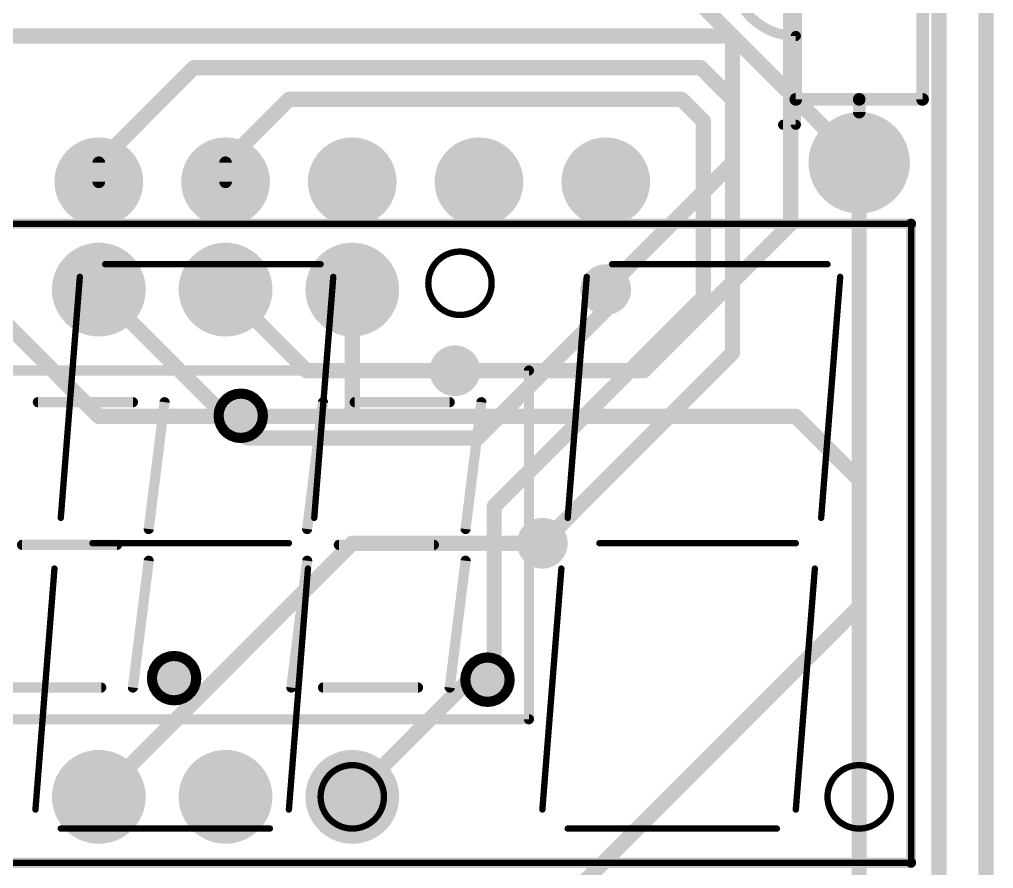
# Model space of a CAD drawing. Extents: x -6.3 to 44.5, y -10.2 to 43.3.
# Drawn here: x 23.81 to 43.33, y 15.07 to 32.08 of the extents above; entities that cross this region are included whole.
import ezdxf

# ---------------------------------------------------------------- set-up
doc = ezdxf.new("R2010")
doc.units = 0
for name, color, linetype in [('1', 12, 'CONTINUOUS'), ('16', 132, 'CONTINUOUS'), ('17', 110, 'CONTINUOUS'), ('18', 110, 'CONTINUOUS'), ('20', 53, 'CONTINUOUS'), ('21', 41, 'CONTINUOUS'), ('51', 53, 'CONTINUOUS')]:
    doc.layers.add(name, color=color, linetype=linetype)

# ---------------------------------------------------------------- blocks, each defined once
blk = doc.blocks.new('ROUNDP')
at = {"const_width": 0.5}
blk.add_lwpolyline([(0, -0.25, 1), (0, 0.25, 1), (0, -0.25)], format="xyb", dxfattribs=at)
blk = doc.blocks.new('ROUNDV')
at = {"const_width": 0.5}
blk.add_lwpolyline([(0, -0.25, 1), (0, 0.25, 1), (0, -0.25)], format="xyb", dxfattribs=at)

msp = doc.modelspace()

# ---------------------------------------------------------------- linework, layer by layer
at = {"layer": '1'}
for points, const_width in [([(22.86, 31.75), (38.1, 31.75)], 0.3048), ([(38.1, 31.75), (40.64, 29.21)], 0.3048), ([(25.4, 29.21), (27.305, 31.115)], 0.3048), ([(37.465, 31.115), (27.305, 31.115)], 0.3048), ([(38.1, 30.48), (37.465, 31.115)], 0.3048), ([(27.94, 29.21), (29.21, 30.48)], 0.3048), ([(37.084, 30.48), (29.21, 30.48)], 0.3048), ([(37.5158, 30.0482), (37.084, 30.48)], 0.3048), ([(38.1, 25.4), (38.1, 30.48)], 0.3048), ([(37.5158, 26.5176), (37.5158, 30.0482)], 0.3048), ([(25.4, 28.829), (25.4, 29.21)], 0.254), ([(27.94, 28.829), (27.94, 29.21)], 0.254), ([(40.64, 29.21), (40.64, 20.32)], 0.3048), ([(25.4, 26.67), (28.3718, 23.6982)], 0.3048), ([(29.5656, 25.0444), (27.94, 26.67)], 0.3048), ([(35.56, 26.2636), (35.56, 26.67)], 0.3048), ([(33.3248, 22.3266), (37.5158, 26.5176)], 0.3048), ([(32.9946, 23.6982), (35.56, 26.2636)], 0.3048), ([(34.29, 21.59), (38.1, 25.4)], 0.3048), ([(29.5656, 25.0444), (32.5374, 25.0444)], 0.3048), ([(28.3718, 23.6982), (32.9946, 23.6982)], 0.3048), ([(33.3248, 19.3548), (33.3248, 22.3266)], 0.3048), ([(40.64, 20.32), (32.09, 11.77)], 0.3048), ([(30.48, 16.51), (33.3248, 19.3548)], 0.3048)]:
    msp.add_lwpolyline(points, dxfattribs=dict(at, const_width=const_width))
for points, const_width in [([(38.1539, 31.8039, 1), (38.0461, 31.6961)], 0.1524), ([(38.1, 31.6738, 1), (38.1, 31.8262)], 0.1524), ([(27.305, 31.1912, 1), (27.305, 31.0388)], 0.1524), ([(27.3589, 31.0611, 1), (27.2511, 31.1689)], 0.1524), ([(37.5189, 31.1689, 1), (37.4111, 31.0611)], 0.1524), ([(37.465, 31.0388, 1), (37.465, 31.1912)], 0.1524), ([(29.21, 30.5562, 1), (29.21, 30.4038)], 0.1524), ([(29.2639, 30.4261, 1), (29.1561, 30.5339)], 0.1524), ([(37.1379, 30.5339, 1), (37.0301, 30.4261)], 0.1524), ([(37.084, 30.4038, 1), (37.084, 30.5562)], 0.1524), ([(38.1762, 30.48, 1), (38.0238, 30.48)], 0.1524), ([(38.0461, 30.4261, 1), (38.1539, 30.5339)], 0.1524), ([(37.592, 30.0482, 1), (37.4396, 30.0482)], 0.1524), ([(37.4619, 29.9943, 1), (37.5697, 30.1021)], 0.1524), ([(25.3461, 29.2639, 1), (25.4539, 29.1561)], 0.1524), ([(25.4635, 29.21, 1), (25.3365, 29.21)], 0.127), ([(27.8861, 29.2639, 1), (27.9939, 29.1561)], 0.1524), ([(28.0035, 29.21, 1), (27.8765, 29.21)], 0.127), ([(40.7162, 29.21, 1), (40.5638, 29.21)], 0.1524), ([(40.5861, 29.1561, 1), (40.6939, 29.2639)], 0.1524), ([(25.3365, 28.829, 1), (25.4635, 28.829)], 0.127), ([(27.8765, 28.829, 1), (28.0035, 28.829)], 0.127), ([(25.4539, 26.7239, 1), (25.3461, 26.6161)], 0.1524), ([(27.9939, 26.7239, 1), (27.8861, 26.6161)], 0.1524), ([(35.6362, 26.67, 1), (35.4838, 26.67)], 0.1524), ([(37.4396, 26.5176, 1), (37.592, 26.5176)], 0.1524), ([(37.5697, 26.4637, 1), (37.4619, 26.5715)], 0.1524), ([(35.6139, 26.2097, 1), (35.5061, 26.3175)], 0.1524), ([(35.4838, 26.2636, 1), (35.6362, 26.2636)], 0.1524), ([(38.0238, 25.4, 1), (38.1762, 25.4)], 0.1524), ([(38.1539, 25.3461, 1), (38.0461, 25.4539)], 0.1524), ([(29.5656, 25.1206, 1), (29.5656, 24.9682)], 0.1524), ([(32.5374, 24.9682, 1), (32.5374, 25.1206)], 0.1524), ([(29.5117, 24.9905, 1), (29.6195, 25.0983)], 0.1524), ([(28.3718, 23.7744, 1), (28.3718, 23.622)], 0.1524), ([(28.3179, 23.6443, 1), (28.4257, 23.7521)], 0.1524), ([(32.9407, 23.7521, 1), (33.0485, 23.6443)], 0.1524), ([(32.9946, 23.622, 1), (32.9946, 23.7744)], 0.1524), ([(33.401, 22.3266, 1), (33.2486, 22.3266)], 0.1524), ([(33.2709, 22.3805, 1), (33.3787, 22.2727)], 0.1524), ([(34.2361, 21.6439, 1), (34.3439, 21.5361)], 0.1524), ([(40.5638, 20.32, 1), (40.7162, 20.32)], 0.1524), ([(40.6939, 20.2661, 1), (40.5861, 20.3739)], 0.1524), ([(33.2486, 19.3548, 1), (33.401, 19.3548)], 0.1524), ([(33.3787, 19.3009, 1), (33.2709, 19.4087)], 0.1524), ([(30.4261, 16.5639, 1), (30.5339, 16.4561)], 0.1524)]:
    msp.add_lwpolyline(points, format="xyb", dxfattribs=dict(at, const_width=const_width))
at = {"layer": '16', "const_width": 0.3048}
for points in [[(39.2684, 27.9908), (39.2684, 33.1216)], [(38.1, 31.75), (36.83, 33.02)], [(42.2402, 9.2602), (42.2402, 32.6898)], [(38.1, 29.21), (38.1, 31.75)], [(35.56, 26.67), (38.1, 29.21)], [(36.322, 25.0444), (39.2684, 27.9908)], [(25.4, 24.13), (22.86, 26.67)], [(30.48, 24.13), (30.48, 26.67)], [(32.5374, 25.0444), (36.322, 25.0444)], [(30.48, 24.13), (25.4, 24.13)], [(39.37, 24.13), (30.48, 24.13)], [(40.64, 22.86), (39.37, 24.13)], [(40.64, 12.66), (40.64, 22.86)], [(25.4, 16.51), (30.48, 21.59)], [(30.48, 21.59), (34.29, 21.59)]]:
    msp.add_lwpolyline(points, dxfattribs=at)
at = {"layer": '16', "const_width": 0.1524}
for points in [[(38.1762, 31.75, 1), (38.0238, 31.75)], [(38.0461, 31.6961, 1), (38.1539, 31.8039)], [(38.0238, 29.21, 1), (38.1762, 29.21)], [(38.1539, 29.1561, 1), (38.0461, 29.2639)], [(39.3223, 27.9369, 1), (39.2145, 28.0447)], [(39.1922, 27.9908, 1), (39.3446, 27.9908)], [(30.5562, 26.67, 1), (30.4038, 26.67)], [(35.5061, 26.7239, 1), (35.6139, 26.6161)], [(32.5374, 25.1206, 1), (32.5374, 24.9682)], [(36.322, 24.9682, 1), (36.322, 25.1206)], [(36.2681, 25.0983, 1), (36.3759, 24.9905)], [(25.4, 24.2062, 1), (25.4, 24.0538)], [(25.3461, 24.0761, 1), (25.4539, 24.1839)], [(30.48, 24.2062, 1), (30.48, 24.0538)], [(30.48, 24.0538, 1), (30.48, 24.2062)], [(39.4239, 24.1839, 1), (39.3161, 24.0761)], [(39.37, 24.0538, 1), (39.37, 24.2062)], [(30.4038, 24.13, 1), (30.5562, 24.13)], [(40.7162, 22.86, 1), (40.5638, 22.86)], [(40.5861, 22.8061, 1), (40.6939, 22.9139)], [(30.48, 21.6662, 1), (30.48, 21.5138)], [(30.5339, 21.5361, 1), (30.4261, 21.6439)], [(34.29, 21.5138, 1), (34.29, 21.6662)], [(25.3461, 16.5639, 1), (25.4539, 16.4561)]]:
    msp.add_lwpolyline(points, format="xyb", dxfattribs=at)
at = {"layer": '20', "const_width": 0.3048}
msp.add_lwpolyline([(43.18, 3.81), (43.18, 39.37)], dxfattribs=at)
at = {"layer": '21'}
for points, const_width in [([(39.37, 30.48), (39.37, 35.56)], 0.254), ([(41.91, 35.56), (41.91, 30.48)], 0.254), ([(39.37, 29.972), (39.37, 31.75)], 0.2032), ([(40.64, 30.48), (39.37, 30.48)], 0.254), ([(41.91, 30.48), (40.64, 30.48)], 0.254), ([(40.64, 30.48), (40.64, 30.226)], 0.254), ([(39.37, 29.972), (39.116, 29.972)], 0.2032), ([(1.5, 27.99), (41.68, 27.99)], 0.2032), ([(41.68, 27.99), (41.68, 15.19)], 0.2032), ([(9.2557, 25.0495), (34.0207, 25.0495)], 0.2032), ([(34.0207, 25.0495), (34.0207, 18.0645)], 0.2032), ([(28.0519, 24.5433), (27.9676, 24.4904)], 0.2032), ([(28.1459, 24.5762), (28.0519, 24.5433)], 0.2032), ([(28.2448, 24.5873), (28.1459, 24.5762)], 0.2032), ([(28.2439, 24.5872), (28.2457, 24.5872)], 0.2032), ([(28.3437, 24.5762), (28.2448, 24.5873)], 0.2032), ([(28.4377, 24.5433), (28.3437, 24.5762)], 0.2032), ([(28.522, 24.4904), (28.4377, 24.5433)], 0.2032), ([(26.0832, 24.4145), (24.1782, 24.4145)], 0.2032), ([(26.7182, 24.4145), (26.4007, 21.8745)], 0.2032), ([(27.8443, 24.3357), (27.8114, 24.2417)], 0.2032), ([(27.8972, 24.42), (27.8443, 24.3357)], 0.2032), ([(27.8747, 24.384), (28.615, 24.384)], 0.2032), ([(27.9676, 24.4904), (27.8972, 24.42)], 0.2032), ([(28.5924, 24.42), (28.522, 24.4904)], 0.2032), ([(28.6453, 24.3357), (28.5924, 24.42)], 0.2032), ([(28.6782, 24.2417), (28.6453, 24.3357)], 0.2032), ([(29.8932, 24.4145), (29.5757, 21.8745)], 0.2032), ([(32.4332, 24.4145), (30.5282, 24.4145)], 0.2032), ([(33.0682, 24.4145), (32.7507, 21.8745)], 0.2032), ([(27.8114, 24.2417), (27.8003, 24.1428)], 0.2032), ([(27.8003, 24.1428), (27.8114, 24.0439)], 0.2032), ([(27.8046, 24.1808), (28.685, 24.1808)], 0.2032), ([(28.6893, 24.1428), (28.6782, 24.2417)], 0.2032), ([(28.6782, 24.0439), (28.6893, 24.1428)], 0.2032), ([(27.8114, 24.0439), (27.8443, 23.9499)], 0.2032), ([(27.8346, 23.9776), (28.655, 23.9776)], 0.2032), ([(27.8443, 23.9499), (27.8973, 23.8657)], 0.2032), ([(28.5923, 23.8657), (28.6453, 23.9499)], 0.2032), ([(28.6453, 23.9499), (28.6782, 24.0439)], 0.2032), ([(27.8973, 23.8657), (27.9677, 23.7953)], 0.2032), ([(27.9677, 23.7953), (28.0519, 23.7423)], 0.2032), ([(28.0009, 23.7744), (28.4887, 23.7744)], 0.2032), ([(28.0519, 23.7423), (28.1459, 23.7094)], 0.2032), ([(28.3437, 23.7094), (28.4377, 23.7423)], 0.2032), ([(28.4377, 23.7423), (28.5219, 23.7953)], 0.2032), ([(28.5219, 23.7953), (28.5923, 23.8657)], 0.2032), ([(28.1459, 23.7094), (28.2448, 23.6983)], 0.2032), ([(28.2448, 23.6983), (28.3437, 23.7094)], 0.2032), ([(25.7657, 21.557), (23.8607, 21.557)], 0.2032), ([(32.1157, 21.557), (30.2107, 21.557)], 0.2032), ([(26.4007, 21.2395), (26.0832, 18.6995)], 0.2032), ([(29.5757, 21.2395), (29.2582, 18.6995)], 0.2032), ([(32.7507, 21.2395), (32.4332, 18.6995)], 0.2032), ([(26.6315, 19.2351), (26.5611, 19.1647)], 0.2032), ([(26.7158, 19.288), (26.6315, 19.2351)], 0.2032), ([(26.8098, 19.3209), (26.7158, 19.288)], 0.2032), ([(26.7615, 19.304), (27.0559, 19.304)], 0.2032), ([(26.9087, 19.332), (26.8098, 19.3209)], 0.2032), ([(27.0076, 19.3209), (26.9087, 19.332)], 0.2032), ([(27.1016, 19.288), (27.0076, 19.3209)], 0.2032), ([(27.1859, 19.2351), (27.1016, 19.288)], 0.2032), ([(27.2563, 19.1647), (27.1859, 19.2351)], 0.2032), ([(32.9972, 19.2575), (32.9129, 19.2046)], 0.2032), ([(33.0912, 19.2904), (32.9972, 19.2575)], 0.2032), ([(33.1901, 19.3015), (33.0912, 19.2904)], 0.2032), ([(33.289, 19.2904), (33.1901, 19.3015)], 0.2032), ([(33.383, 19.2575), (33.289, 19.2904)], 0.2032), ([(33.4673, 19.2046), (33.383, 19.2575)], 0.2032), ([(26.5082, 19.0804), (26.4753, 18.9864)], 0.2032), ([(26.5611, 19.1647), (26.5082, 19.0804)], 0.2032), ([(26.521, 19.1008), (27.2964, 19.1008)], 0.2032), ([(27.3092, 19.0804), (27.2563, 19.1647)], 0.2032), ([(27.3421, 18.9864), (27.3092, 19.0804)], 0.2032), ([(32.7896, 19.0499), (32.7567, 18.9559)], 0.2032), ([(32.8425, 19.1342), (32.7896, 19.0499)], 0.2032), ([(32.8216, 19.1008), (33.5586, 19.1008)], 0.2032), ([(32.9129, 19.2046), (32.8425, 19.1342)], 0.2032), ([(33.5377, 19.1342), (33.4673, 19.2046)], 0.2032), ([(33.5906, 19.0499), (33.5377, 19.1342)], 0.2032), ([(33.6235, 18.9559), (33.5906, 19.0499)], 0.2032), ([(26.4753, 18.9864), (26.4642, 18.8875)], 0.2032), ([(26.4642, 18.8875), (26.4753, 18.7886)], 0.2032), ([(26.4653, 18.8976), (27.3521, 18.8976)], 0.2032), ([(27.3532, 18.8875), (27.3421, 18.9864)], 0.2032), ([(27.3421, 18.7886), (27.3532, 18.8875)], 0.2032), ([(32.7567, 18.9559), (32.7456, 18.857)], 0.2032), ([(32.7456, 18.857), (32.7567, 18.7581)], 0.2032), ([(32.7502, 18.8976), (33.63, 18.8976)], 0.2032), ([(33.6346, 18.857), (33.6235, 18.9559)], 0.2032), ([(33.6235, 18.7581), (33.6346, 18.857)], 0.2032), ([(25.4482, 18.6995), (23.5432, 18.6995)], 0.2032), ([(26.4753, 18.7886), (26.5082, 18.6946)], 0.2032), ([(26.5082, 18.6946), (26.5612, 18.6104)], 0.2032), ([(26.5084, 18.6944), (27.309, 18.6944)], 0.2032), ([(27.2562, 18.6104), (27.3092, 18.6946)], 0.2032), ([(27.3092, 18.6946), (27.3421, 18.7886)], 0.2032), ([(31.7982, 18.6995), (29.8932, 18.6995)], 0.2032), ([(32.7567, 18.7581), (32.7896, 18.6641)], 0.2032), ([(32.779, 18.6944), (33.6012, 18.6944)], 0.2032), ([(32.7896, 18.6641), (32.8426, 18.5799)], 0.2032), ([(33.5376, 18.5799), (33.5906, 18.6641)], 0.2032), ([(33.5906, 18.6641), (33.6235, 18.7581)], 0.2032), ([(26.5612, 18.6104), (26.6316, 18.54)], 0.2032), ([(26.6316, 18.54), (26.7158, 18.487)], 0.2032), ([(26.7092, 18.4912), (27.1082, 18.4912)], 0.2032), ([(26.7158, 18.487), (26.8098, 18.4541)], 0.2032), ([(26.8098, 18.4541), (26.9087, 18.443)], 0.2032), ([(26.9087, 18.443), (27.0076, 18.4541)], 0.2032), ([(27.0076, 18.4541), (27.1016, 18.487)], 0.2032), ([(27.1016, 18.487), (27.1858, 18.54)], 0.2032), ([(27.1858, 18.54), (27.2562, 18.6104)], 0.2032), ([(32.8426, 18.5799), (32.913, 18.5095)], 0.2032), ([(32.913, 18.5095), (32.9972, 18.4565)], 0.2032), ([(32.942, 18.4912), (33.4382, 18.4912)], 0.2032), ([(32.9972, 18.4565), (33.0912, 18.4236)], 0.2032), ([(33.289, 18.4236), (33.383, 18.4565)], 0.2032), ([(33.383, 18.4565), (33.4672, 18.5095)], 0.2032), ([(33.4672, 18.5095), (33.5376, 18.5799)], 0.2032), ([(33.0912, 18.4236), (33.1901, 18.4125)], 0.2032), ([(33.1901, 18.4125), (33.289, 18.4236)], 0.2032), ([(34.0207, 18.0645), (9.2557, 18.0645)], 0.2032), ([(1.5, 15.19), (41.68, 15.19)], 0.2032)]:
    msp.add_lwpolyline(points, dxfattribs=dict(at, const_width=const_width))
for points, const_width in [([(39.37, 34.29, 1), (39.37, 31.75)], 0.2032), ([(39.4208, 31.75, 1), (39.3192, 31.75)], 0.1016), ([(39.37, 31.6992, 1), (39.37, 31.8008)], 0.1016), ([(39.37, 30.5435, 1), (39.37, 30.4165)], 0.127), ([(39.3065, 30.48, 1), (39.4335, 30.48)], 0.127), ([(40.64, 30.5435, 1), (40.64, 30.4165)], 0.127), ([(40.7035, 30.48, 1), (40.5765, 30.48)], 0.127), ([(40.64, 30.4165, 1), (40.64, 30.5435)], 0.127), ([(41.8465, 30.48, 1), (41.9735, 30.48)], 0.127), ([(41.91, 30.4165, 1), (41.91, 30.5435)], 0.127), ([(40.5765, 30.226, 1), (40.7035, 30.226)], 0.127), ([(39.116, 30.0228, 1), (39.116, 29.9212)], 0.1016), ([(39.37, 29.9212, 1), (39.37, 30.0228)], 0.1016), ([(39.3192, 29.972, 1), (39.4208, 29.972)], 0.1016), ([(41.7308, 27.99, 1), (41.6292, 27.99)], 0.1016), ([(41.68, 27.9392, 1), (41.68, 28.0408)], 0.1016), ([(34.0715, 25.0495, 1), (33.9699, 25.0495)], 0.1016), ([(34.0207, 24.9987, 1), (34.0207, 25.1003)], 0.1016), ([(28.0351, 24.5913, 1), (28.0687, 24.4954)], 0.1016), ([(28.0789, 24.5003, 1), (28.0249, 24.5863)], 0.1016), ([(28.1402, 24.6267, 1), (28.1516, 24.5257)], 0.1016), ([(28.1627, 24.5282, 1), (28.1291, 24.6241)], 0.1016), ([(28.2439, 24.638, 1), (28.2439, 24.5364)], 0.1016), ([(28.2505, 24.6378, 1), (28.2391, 24.5368)], 0.1016), ([(28.2505, 24.5368, 1), (28.2391, 24.6378)], 0.1016), ([(28.2457, 24.5364, 1), (28.2457, 24.638)], 0.1016), ([(28.3605, 24.6241, 1), (28.3269, 24.5282)], 0.1016), ([(28.338, 24.5257, 1), (28.3494, 24.6267)], 0.1016), ([(28.4647, 24.5863, 1), (28.4107, 24.5003)], 0.1016), ([(28.4209, 24.4954, 1), (28.4545, 24.5913)], 0.1016), ([(24.1782, 24.4653, 1), (24.1782, 24.3637)], 0.1016), ([(26.0832, 24.3637, 1), (26.0832, 24.4653)], 0.1016), ([(26.7686, 24.4082, 1), (26.6678, 24.4208)], 0.1016), ([(27.8013, 24.3627, 1), (27.8873, 24.3087)], 0.1016), ([(27.8922, 24.3189, 1), (27.7963, 24.3525)], 0.1016), ([(27.8747, 24.4348, 1), (27.8747, 24.3332)], 0.1016), ([(27.8613, 24.4559, 1), (27.9332, 24.384)], 0.1016), ([(27.9403, 24.3929, 1), (27.8542, 24.447)], 0.1016), ([(27.9406, 24.5334, 1), (27.9947, 24.4473)], 0.1016), ([(28.0036, 24.4544, 1), (27.9317, 24.5263)], 0.1016), ([(28.5579, 24.5263, 1), (28.486, 24.4544)], 0.1016), ([(28.4949, 24.4473, 1), (28.549, 24.5334)], 0.1016), ([(28.6354, 24.447, 1), (28.5493, 24.3929)], 0.1016), ([(28.5564, 24.384, 1), (28.6283, 24.4559)], 0.1016), ([(28.6933, 24.3525, 1), (28.5974, 24.3189)], 0.1016), ([(28.6023, 24.3087, 1), (28.6883, 24.3627)], 0.1016), ([(28.615, 24.3332, 1), (28.615, 24.4348)], 0.1016), ([(29.9436, 24.4082, 1), (29.8428, 24.4208)], 0.1016), ([(30.5282, 24.4653, 1), (30.5282, 24.3637)], 0.1016), ([(32.4332, 24.3637, 1), (32.4332, 24.4653)], 0.1016), ([(33.1186, 24.4082, 1), (33.0178, 24.4208)], 0.1016), ([(27.8508, 24.1485, 1), (27.7498, 24.1371)], 0.1016), ([(27.8046, 24.2316, 1), (27.8046, 24.13)], 0.1016), ([(27.7635, 24.2585, 1), (27.8594, 24.2249)], 0.1016), ([(27.8619, 24.236, 1), (27.7609, 24.2474)], 0.1016), ([(28.7287, 24.2474, 1), (28.6277, 24.236)], 0.1016), ([(28.6302, 24.2249, 1), (28.7261, 24.2585)], 0.1016), ([(28.7398, 24.1371, 1), (28.6388, 24.1485)], 0.1016), ([(28.685, 24.13, 1), (28.685, 24.2316)], 0.1016), ([(27.7498, 24.1485, 1), (27.8508, 24.1371)], 0.1016), ([(27.8594, 24.0607, 1), (27.7635, 24.0271)], 0.1016), ([(27.761, 24.0382, 1), (27.8619, 24.0496)], 0.1016), ([(27.8346, 24.0284, 1), (27.8346, 23.9268)], 0.1016), ([(27.8873, 23.977, 1), (27.8013, 23.9229)], 0.1016), ([(27.7964, 23.9332, 1), (27.8923, 23.9667)], 0.1016), ([(28.5973, 23.9667, 1), (28.6932, 23.9332)], 0.1016), ([(28.6883, 23.9229, 1), (28.6023, 23.977)], 0.1016), ([(28.6277, 24.0496, 1), (28.7286, 24.0382)], 0.1016), ([(28.7261, 24.0271, 1), (28.6302, 24.0607)], 0.1016), ([(28.6388, 24.1371, 1), (28.7398, 24.1485)], 0.1016), ([(28.655, 23.9268, 1), (28.655, 24.0284)], 0.1016), ([(27.9332, 23.9016, 1), (27.8614, 23.8297)], 0.1016), ([(27.8543, 23.8386, 1), (27.9403, 23.8927)], 0.1016), ([(27.9947, 23.8383, 1), (27.9406, 23.7523)], 0.1016), ([(27.9317, 23.7594, 1), (28.0036, 23.8312)], 0.1016), ([(28.0009, 23.8252, 1), (28.0009, 23.7236)], 0.1016), ([(28.0687, 23.7903, 1), (28.0352, 23.6944)], 0.1016), ([(28.0249, 23.6993, 1), (28.079, 23.7853)], 0.1016), ([(28.4106, 23.7853, 1), (28.4647, 23.6993)], 0.1016), ([(28.4544, 23.6944, 1), (28.4209, 23.7903)], 0.1016), ([(28.486, 23.8312, 1), (28.5579, 23.7594)], 0.1016), ([(28.4887, 23.7236, 1), (28.4887, 23.8252)], 0.1016), ([(28.549, 23.7523, 1), (28.4949, 23.8383)], 0.1016), ([(28.5493, 23.8927, 1), (28.6353, 23.8386)], 0.1016), ([(28.6282, 23.8297, 1), (28.5564, 23.9016)], 0.1016), ([(28.1516, 23.7599, 1), (28.1402, 23.659)], 0.1016), ([(28.1291, 23.6615, 1), (28.1627, 23.7574)], 0.1016), ([(28.2391, 23.7488, 1), (28.2505, 23.6478)], 0.1016), ([(28.2391, 23.6478, 1), (28.2505, 23.7488)], 0.1016), ([(28.3269, 23.7574, 1), (28.3605, 23.6615)], 0.1016), ([(28.3494, 23.659, 1), (28.338, 23.7599)], 0.1016), ([(26.3503, 21.8808, 1), (26.4511, 21.8682)], 0.1016), ([(29.5253, 21.8808, 1), (29.6261, 21.8682)], 0.1016), ([(32.7003, 21.8808, 1), (32.8011, 21.8682)], 0.1016), ([(23.8607, 21.6078, 1), (23.8607, 21.5062)], 0.1016), ([(25.7657, 21.5062, 1), (25.7657, 21.6078)], 0.1016), ([(30.2107, 21.6078, 1), (30.2107, 21.5062)], 0.1016), ([(32.1157, 21.5062, 1), (32.1157, 21.6078)], 0.1016), ([(26.4511, 21.2332, 1), (26.3503, 21.2458)], 0.1016), ([(29.6261, 21.2332, 1), (29.5253, 21.2458)], 0.1016), ([(32.8011, 21.2332, 1), (32.7003, 21.2458)], 0.1016), ([(26.6045, 19.2781, 1), (26.6586, 19.192)], 0.1016), ([(26.6675, 19.1991, 1), (26.5956, 19.271)], 0.1016), ([(26.699, 19.336, 1), (26.7326, 19.2401)], 0.1016), ([(26.7428, 19.245, 1), (26.6888, 19.331)], 0.1016), ([(26.7615, 19.3548, 1), (26.7615, 19.2532)], 0.1016), ([(26.8041, 19.3714, 1), (26.8155, 19.2704)], 0.1016), ([(26.8266, 19.2729, 1), (26.793, 19.3688)], 0.1016), ([(26.9144, 19.3825, 1), (26.903, 19.2815)], 0.1016), ([(26.9144, 19.2815, 1), (26.903, 19.3825)], 0.1016), ([(27.0244, 19.3688, 1), (26.9908, 19.2729)], 0.1016), ([(27.0019, 19.2704, 1), (27.0133, 19.3714)], 0.1016), ([(27.1286, 19.331, 1), (27.0746, 19.245)], 0.1016), ([(27.0559, 19.2532, 1), (27.0559, 19.3548)], 0.1016), ([(27.0848, 19.2401, 1), (27.1184, 19.336)], 0.1016), ([(27.2218, 19.271, 1), (27.1499, 19.1991)], 0.1016), ([(27.1588, 19.192, 1), (27.2129, 19.2781)], 0.1016), ([(32.9804, 19.3055, 1), (33.014, 19.2096)], 0.1016), ([(33.0242, 19.2145, 1), (32.9702, 19.3005)], 0.1016), ([(33.0855, 19.3409, 1), (33.0969, 19.2399)], 0.1016), ([(33.108, 19.2424, 1), (33.0744, 19.3383)], 0.1016), ([(33.1958, 19.352, 1), (33.1844, 19.251)], 0.1016), ([(33.1958, 19.251, 1), (33.1844, 19.352)], 0.1016), ([(33.3058, 19.3383, 1), (33.2722, 19.2424)], 0.1016), ([(33.2833, 19.2399, 1), (33.2947, 19.3409)], 0.1016), ([(33.41, 19.3005, 1), (33.356, 19.2145)], 0.1016), ([(33.3662, 19.2096, 1), (33.3998, 19.3055)], 0.1016), ([(26.4652, 19.1074, 1), (26.5512, 19.0534)], 0.1016), ([(26.5561, 19.0636, 1), (26.4602, 19.0972)], 0.1016), ([(26.521, 19.1516, 1), (26.521, 19.05)], 0.1016), ([(26.5252, 19.2006, 1), (26.5971, 19.1287)], 0.1016), ([(26.6042, 19.1376, 1), (26.5181, 19.1917)], 0.1016), ([(27.2993, 19.1917, 1), (27.2132, 19.1376)], 0.1016), ([(27.2203, 19.1287, 1), (27.2922, 19.2006)], 0.1016), ([(27.3572, 19.0972, 1), (27.2613, 19.0636)], 0.1016), ([(27.2662, 19.0534, 1), (27.3522, 19.1074)], 0.1016), ([(27.2964, 19.05, 1), (27.2964, 19.1516)], 0.1016), ([(32.8375, 19.0331, 1), (32.7416, 19.0667)], 0.1016), ([(32.8216, 19.1516, 1), (32.8216, 19.05)], 0.1016), ([(32.8066, 19.1701, 1), (32.8785, 19.0982)], 0.1016), ([(32.8856, 19.1071, 1), (32.7995, 19.1612)], 0.1016), ([(32.8859, 19.2476, 1), (32.94, 19.1615)], 0.1016), ([(32.9489, 19.1686, 1), (32.877, 19.2405)], 0.1016), ([(33.5032, 19.2405, 1), (33.4313, 19.1686)], 0.1016), ([(33.4402, 19.1615, 1), (33.4943, 19.2476)], 0.1016), ([(33.5807, 19.1612, 1), (33.4946, 19.1071)], 0.1016), ([(33.5017, 19.0982, 1), (33.5736, 19.1701)], 0.1016), ([(33.6386, 19.0667, 1), (33.5427, 19.0331)], 0.1016), ([(33.5586, 19.05, 1), (33.5586, 19.1516)], 0.1016), ([(26.5147, 18.8932, 1), (26.4137, 18.8818)], 0.1016), ([(26.4137, 18.8932, 1), (26.5147, 18.8818)], 0.1016), ([(26.4653, 18.9484, 1), (26.4653, 18.8468)], 0.1016), ([(26.4274, 19.0032, 1), (26.5233, 18.9696)], 0.1016), ([(26.5258, 18.9807, 1), (26.4248, 18.9921)], 0.1016), ([(27.3926, 18.9921, 1), (27.2916, 18.9807)], 0.1016), ([(27.2941, 18.9696, 1), (27.39, 19.0032)], 0.1016), ([(27.4037, 18.8818, 1), (27.3027, 18.8932)], 0.1016), ([(27.3027, 18.8818, 1), (27.4037, 18.8932)], 0.1016), ([(27.3521, 18.8468, 1), (27.3521, 18.9484)], 0.1016), ([(32.7961, 18.8627, 1), (32.6951, 18.8513)], 0.1016), ([(32.7502, 18.9484, 1), (32.7502, 18.8468)], 0.1016), ([(32.7088, 18.9727, 1), (32.8047, 18.9391)], 0.1016), ([(32.8072, 18.9502, 1), (32.7062, 18.9616)], 0.1016), ([(32.7466, 19.0769, 1), (32.8326, 19.0229)], 0.1016), ([(33.5476, 19.0229, 1), (33.6336, 19.0769)], 0.1016), ([(33.674, 18.9616, 1), (33.573, 18.9502)], 0.1016), ([(33.5755, 18.9391, 1), (33.6714, 18.9727)], 0.1016), ([(33.6851, 18.8513, 1), (33.5841, 18.8627)], 0.1016), ([(33.63, 18.8468, 1), (33.63, 18.9484)], 0.1016), ([(25.4482, 18.6487, 1), (25.4482, 18.7503)], 0.1016), ([(26.0328, 18.7058, 1), (26.1336, 18.6932)], 0.1016), ([(26.5233, 18.8054, 1), (26.4274, 18.7718)], 0.1016), ([(26.4249, 18.7829, 1), (26.5258, 18.7943)], 0.1016), ([(26.5512, 18.7217, 1), (26.4652, 18.6676)], 0.1016), ([(26.5084, 18.7452, 1), (26.5084, 18.6436)], 0.1016), ([(26.4603, 18.6779, 1), (26.5562, 18.7114)], 0.1016), ([(27.2612, 18.7114, 1), (27.3571, 18.6779)], 0.1016), ([(27.3522, 18.6676, 1), (27.2662, 18.7217)], 0.1016), ([(27.2916, 18.7943, 1), (27.3925, 18.7829)], 0.1016), ([(27.39, 18.7718, 1), (27.2941, 18.8054)], 0.1016), ([(27.309, 18.6436, 1), (27.309, 18.7452)], 0.1016), ([(29.2078, 18.7058, 1), (29.3086, 18.6932)], 0.1016), ([(29.8932, 18.7503, 1), (29.8932, 18.6487)], 0.1016), ([(31.7982, 18.6487, 1), (31.7982, 18.7503)], 0.1016), ([(32.3828, 18.7058, 1), (32.4836, 18.6932)], 0.1016), ([(32.6951, 18.8627, 1), (32.7961, 18.8513)], 0.1016), ([(32.8047, 18.7749, 1), (32.7088, 18.7413)], 0.1016), ([(32.7063, 18.7524, 1), (32.8072, 18.7638)], 0.1016), ([(32.779, 18.7452, 1), (32.779, 18.6436)], 0.1016), ([(32.8326, 18.6912, 1), (32.7466, 18.6371)], 0.1016), ([(33.6336, 18.6371, 1), (33.5476, 18.6912)], 0.1016), ([(33.573, 18.7638, 1), (33.6739, 18.7524)], 0.1016), ([(33.6714, 18.7413, 1), (33.5755, 18.7749)], 0.1016), ([(33.5841, 18.8513, 1), (33.6851, 18.8627)], 0.1016), ([(33.6012, 18.6436, 1), (33.6012, 18.7452)], 0.1016), ([(26.5971, 18.6463, 1), (26.5253, 18.5744)], 0.1016), ([(26.5182, 18.5833, 1), (26.6042, 18.6374)], 0.1016), ([(26.6586, 18.583, 1), (26.6045, 18.497)], 0.1016), ([(26.5956, 18.5041, 1), (26.6675, 18.5759)], 0.1016), ([(26.7092, 18.542, 1), (26.7092, 18.4404)], 0.1016), ([(26.7326, 18.535, 1), (26.6991, 18.4391)], 0.1016), ([(26.6888, 18.444, 1), (26.7429, 18.53)], 0.1016), ([(26.8155, 18.5046, 1), (26.8041, 18.4037)], 0.1016), ([(26.793, 18.4062, 1), (26.8266, 18.5021)], 0.1016), ([(26.9908, 18.5021, 1), (27.0244, 18.4062)], 0.1016), ([(27.0133, 18.4037, 1), (27.0019, 18.5046)], 0.1016), ([(27.0745, 18.53, 1), (27.1286, 18.444)], 0.1016), ([(27.1183, 18.4391, 1), (27.0848, 18.535)], 0.1016), ([(27.1082, 18.4404, 1), (27.1082, 18.542)], 0.1016), ([(27.1499, 18.5759, 1), (27.2218, 18.5041)], 0.1016), ([(27.2129, 18.497, 1), (27.1588, 18.583)], 0.1016), ([(27.2132, 18.6374, 1), (27.2992, 18.5833)], 0.1016), ([(27.2921, 18.5744, 1), (27.2203, 18.6463)], 0.1016), ([(32.7417, 18.6474, 1), (32.8376, 18.6809)], 0.1016), ([(32.8785, 18.6158, 1), (32.8067, 18.5439)], 0.1016), ([(32.7996, 18.5528, 1), (32.8856, 18.6069)], 0.1016), ([(32.94, 18.5525, 1), (32.8859, 18.4665)], 0.1016), ([(32.877, 18.4736, 1), (32.9489, 18.5454)], 0.1016), ([(32.942, 18.542, 1), (32.942, 18.4404)], 0.1016), ([(33.014, 18.5045, 1), (32.9805, 18.4086)], 0.1016), ([(32.9702, 18.4135, 1), (33.0243, 18.4995)], 0.1016), ([(33.3559, 18.4995, 1), (33.41, 18.4135)], 0.1016), ([(33.3997, 18.4086, 1), (33.3662, 18.5045)], 0.1016), ([(33.4313, 18.5454, 1), (33.5032, 18.4736)], 0.1016), ([(33.4382, 18.4404, 1), (33.4382, 18.542)], 0.1016), ([(33.4943, 18.4665, 1), (33.4402, 18.5525)], 0.1016), ([(33.4946, 18.6069, 1), (33.5806, 18.5528)], 0.1016), ([(33.5735, 18.5439, 1), (33.5017, 18.6158)], 0.1016), ([(33.5426, 18.6809, 1), (33.6385, 18.6474)], 0.1016), ([(26.903, 18.4935, 1), (26.9144, 18.3925)], 0.1016), ([(26.903, 18.3925, 1), (26.9144, 18.4935)], 0.1016), ([(33.0969, 18.4741, 1), (33.0855, 18.3732)], 0.1016), ([(33.0744, 18.3757, 1), (33.108, 18.4716)], 0.1016), ([(33.1844, 18.463, 1), (33.1958, 18.362)], 0.1016), ([(33.1844, 18.362, 1), (33.1958, 18.463)], 0.1016), ([(33.2722, 18.4716, 1), (33.3058, 18.3757)], 0.1016), ([(33.2947, 18.3732, 1), (33.2833, 18.4741)], 0.1016), ([(34.0207, 18.0137, 1), (34.0207, 18.1153)], 0.1016), ([(33.9699, 18.0645, 1), (34.0715, 18.0645)], 0.1016), ([(41.6292, 15.19, 1), (41.7308, 15.19)], 0.1016), ([(41.68, 15.1392, 1), (41.68, 15.2408)], 0.1016)]:
    msp.add_lwpolyline(points, format="xyb", dxfattribs=dict(at, const_width=const_width))
at = {"layer": '51', "const_width": 0.127}
for points in [[(1.5, 27.99), (41.68, 27.99)], [(41.68, 27.99), (41.68, 15.19)], [(25.527, 27.178), (29.845, 27.178)], [(35.687, 27.178), (40.005, 27.178)], [(25.019, 26.924), (24.638, 22.098)], [(30.099, 26.924), (29.718, 22.098)], [(35.179, 26.924), (34.798, 22.098)], [(40.259, 26.924), (39.878, 22.098)], [(25.273, 21.59), (29.21, 21.59)], [(35.433, 21.59), (39.37, 21.59)], [(24.511, 21.082), (24.13, 16.256)], [(29.591, 21.082), (29.21, 16.256)], [(34.671, 21.082), (34.29, 16.256)], [(39.751, 21.082), (39.37, 16.256)], [(24.638, 15.875), (28.829, 15.875)], [(34.798, 15.875), (38.989, 15.875)], [(1.5, 15.19), (41.68, 15.19)]]:
    msp.add_lwpolyline(points, dxfattribs=at)
at = {"layer": '51'}
for points, const_width in [([(41.7118, 27.99, 1), (41.6482, 27.99)], 0.0635), ([(41.68, 27.9583, 1), (41.68, 28.0218)], 0.0635), ([(32.639, 26.162, 1), (32.639, 27.432, 1), (32.639, 26.162)], 0.127), ([(25.527, 27.2097, 1), (25.527, 27.1463)], 0.0635), ([(29.845, 27.1463, 1), (29.845, 27.2097)], 0.0635), ([(35.687, 27.2097, 1), (35.687, 27.1463)], 0.0635), ([(40.005, 27.1463, 1), (40.005, 27.2097)], 0.0635), ([(25.0507, 26.9215, 1), (24.9873, 26.9265)], 0.0635), ([(30.1307, 26.9215, 1), (30.0673, 26.9265)], 0.0635), ([(35.2107, 26.9215, 1), (35.1473, 26.9265)], 0.0635), ([(40.2907, 26.9215, 1), (40.2273, 26.9265)], 0.0635), ([(24.6063, 22.1005, 1), (24.6697, 22.0955)], 0.0635), ([(29.6863, 22.1005, 1), (29.7497, 22.0955)], 0.0635), ([(34.7663, 22.1005, 1), (34.8297, 22.0955)], 0.0635), ([(39.8463, 22.1005, 1), (39.9097, 22.0955)], 0.0635), ([(25.273, 21.6217, 1), (25.273, 21.5583)], 0.0635), ([(29.21, 21.5583, 1), (29.21, 21.6217)], 0.0635), ([(35.433, 21.6217, 1), (35.433, 21.5583)], 0.0635), ([(39.37, 21.5583, 1), (39.37, 21.6217)], 0.0635), ([(24.5427, 21.0795, 1), (24.4793, 21.0845)], 0.0635), ([(29.6227, 21.0795, 1), (29.5593, 21.0845)], 0.0635), ([(34.7027, 21.0795, 1), (34.6393, 21.0845)], 0.0635), ([(39.7827, 21.0795, 1), (39.7193, 21.0845)], 0.0635), ([(30.48, 15.875, 1), (30.48, 17.145, 1), (30.48, 15.875)], 0.127), ([(40.64, 15.875, 1), (40.64, 17.145, 1), (40.64, 15.875)], 0.127), ([(24.0983, 16.2585, 1), (24.1617, 16.2535)], 0.0635), ([(29.1783, 16.2585, 1), (29.2417, 16.2535)], 0.0635), ([(34.2583, 16.2585, 1), (34.3217, 16.2535)], 0.0635), ([(39.3383, 16.2585, 1), (39.4017, 16.2535)], 0.0635), ([(24.638, 15.9068, 1), (24.638, 15.8432)], 0.0635), ([(28.829, 15.8432, 1), (28.829, 15.9068)], 0.0635), ([(34.798, 15.9068, 1), (34.798, 15.8432)], 0.0635), ([(38.989, 15.8432, 1), (38.989, 15.9068)], 0.0635), ([(41.68, 15.1583, 1), (41.68, 15.2218)], 0.0635), ([(41.6482, 15.19, 1), (41.7118, 15.19)], 0.0635)]:
    msp.add_lwpolyline(points, format="xyb", dxfattribs=dict(at, const_width=const_width))

# ---------------------------------------------------------------- block references
at = {"layer": '17', "rotation": 270}
for p, xscale, yscale in [((40.64, 29.21), 2.032, 2.032), ((40.64, 29.21), 2.032, 2.032), ((25.4, 28.829), 1.778, 1.778), ((25.4, 28.829), 1.778, 1.778), ((27.94, 28.829), 1.778, 1.778), ((27.94, 28.829), 1.778, 1.778), ((30.48, 28.829), 1.778, 1.778), ((30.48, 28.829), 1.778, 1.778), ((33.02, 28.829), 1.778, 1.778), ((33.02, 28.829), 1.778, 1.778), ((35.56, 28.829), 1.778, 1.778), ((35.56, 28.829), 1.778, 1.778)]:
    msp.add_blockref('ROUNDP', p, dxfattribs=dict(at, xscale=xscale, yscale=yscale))
at = {"layer": '17', "xscale": 1.8796, "yscale": 1.8796}
for p in [(25.4, 26.67), (25.4, 26.67), (27.94, 26.67), (27.94, 26.67), (30.48, 26.67), (30.48, 26.67), (25.4, 16.51), (25.4, 16.51), (27.94, 16.51), (27.94, 16.51), (30.48, 16.51), (30.48, 16.51)]:
    msp.add_blockref('ROUNDP', p, dxfattribs=at)
at = {"layer": '18', "xscale": 1.016, "yscale": 1.016}
for p in [(35.56, 26.67), (35.56, 26.67), (32.5374, 25.0444), (32.5374, 25.0444), (34.29, 21.59), (34.29, 21.59)]:
    msp.add_blockref('ROUNDV', p, dxfattribs=at)

doc.saveas('drawing.dxf')
